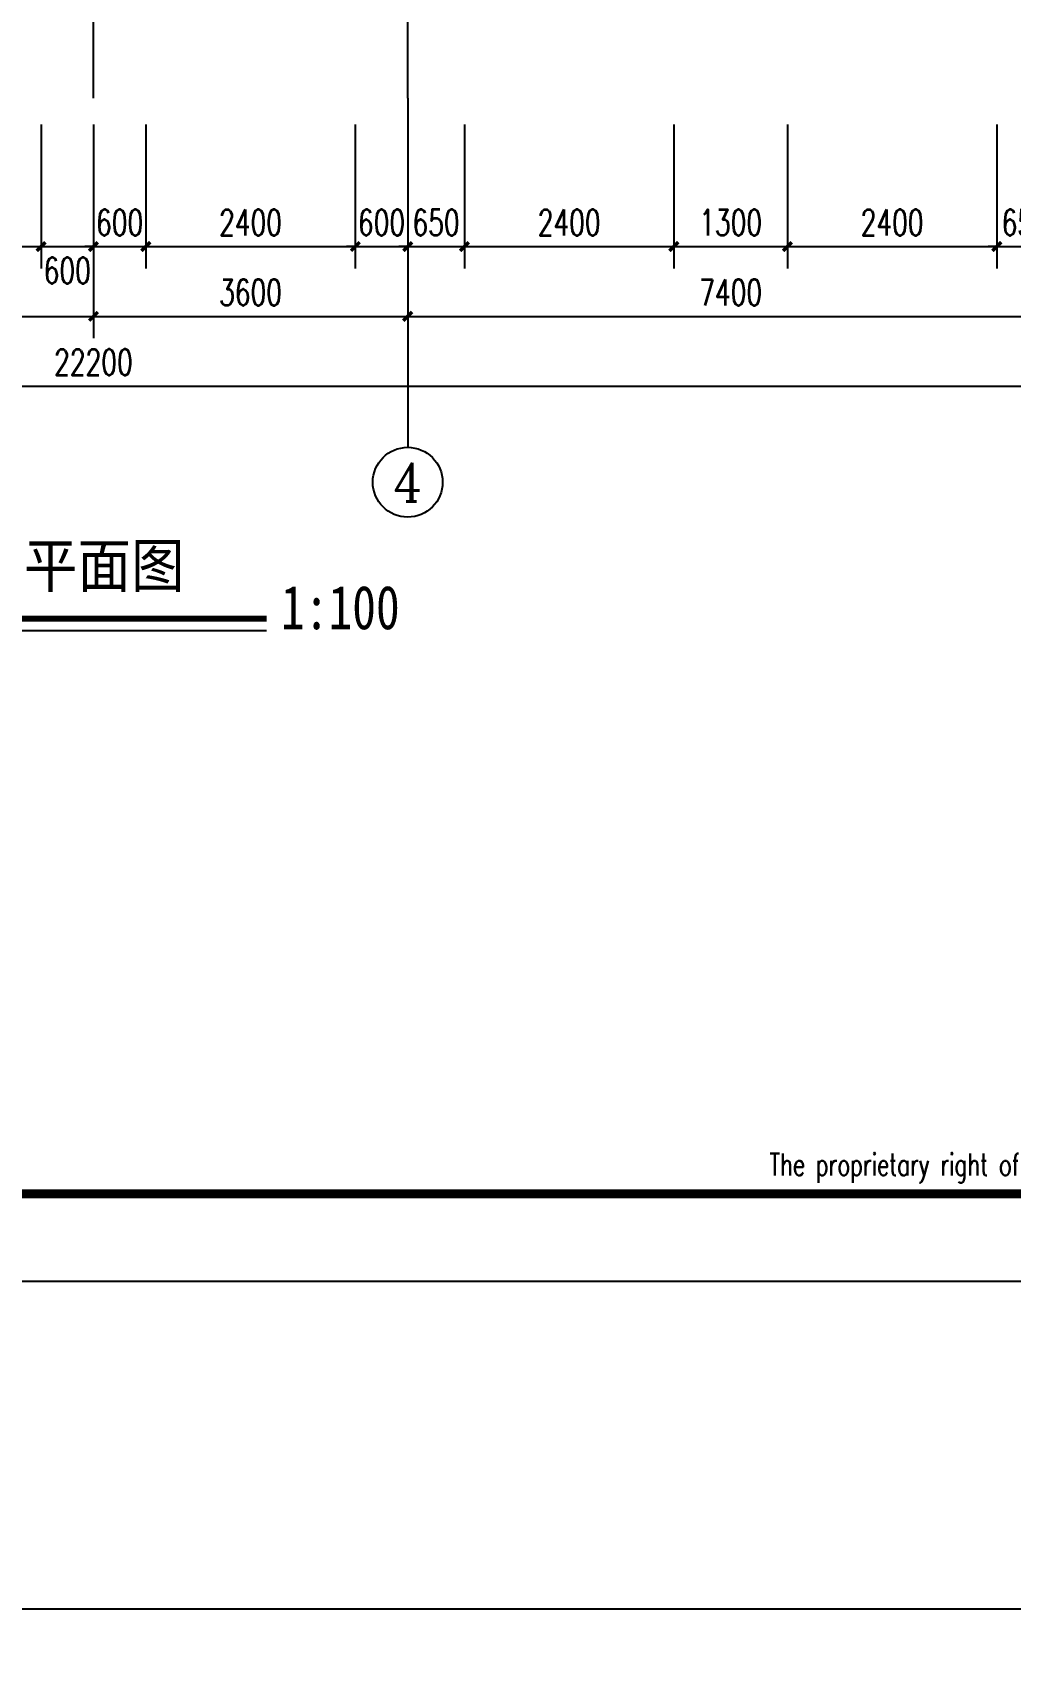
# Model space of a CAD drawing. Extents: x 5904849 to 6011887, y -826029 to -177002.
# Drawn here: x 5933714 to 5944921, y -501090 to -482547 of the extents above; entities that cross this region are included whole.
import ezdxf
from ezdxf.enums import TextEntityAlignment as Align

# ---------------------------------------------------------------- set-up
doc = ezdxf.new("R2010")
doc.units = 0
doc.header["$LTSCALE"] = 1000
doc.header["$MEASUREMENT"] = 0
doc.linetypes.add('DOTE', pattern=[2.42, 2, -0.2, 0.02, -0.2])
doc.layers.get('0').update_dxf_attribs({"linetype": 'CONTINUOUS'})
doc.layers.get('Defpoints').update_dxf_attribs({"linetype": 'CONTINUOUS'})
for name, color, linetype in [('AXIS', 3, 'CONTINUOUS'), ('AXIS_TEXT', 7, 'CONTINUOUS'), ('DOTE', 252, 'CONTINUOUS'), ('PUB_DIM', 3, 'CONTINUOUS'), ('PUB_TITLE', 4, 'CONTINUOUS'), ('图名', 15, 'CONTINUOUS')]:
    doc.layers.add(name, color=color, linetype=linetype)
doc.styles.add('_TCH_AXIS', font='COMPLEX', dxfattribs={"bigfont": 'GBCBIG'})
doc.styles.add('_TCH_DIM_T3', font='SIMPLEX', dxfattribs={"width": 0.705882, "bigfont": 'GBCBIG'})
doc.styles.add('COMPLEX', font='COMPLEX')
doc.styles.add('ECEC_TQ', font='txt_l.shx', dxfattribs={"bigfont": 'hztxt_l.shx'})
doc.styles.add('宋体', font='', dxfattribs={"width": 0.7})
doc.styles.get('宋体').set_extended_font_data('SimSun')
doc.dimstyles.new('_TCH_ARCH&&100', dxfattribs={"dimtxt": 297.5, "dimasz": 100, "dimexe": 250, "dimexo": 300, "dimgap": 126.25, "dimtad": 1, "dimdec": 0, "dimzin": 0, "dimdsep": 46, "dimtxsty": '_TCH_DIM_T3', "dimblk": 'ARCHTICK', "dimcen": 0.09, "dimclrt": 7, "dimazin": 2, "dimtfac": 1, "dimtdec": 0, "dimtix": 1, "dimtmove": 2, "dimatfit": 3, "dimfxl": 0, "dimtolj": 1, "dimtzin": 0, "dimarcsym": 0})

# ---------------------------------------------------------------- blocks, each defined once
blk = doc.blocks.new('_ArchTick')
at = {"color": 0, "linetype": 'ByBlock', "const_width": 0.4}
blk.add_lwpolyline([(-0.5, -0.5), (0.5, 0.5)], dxfattribs=at)
blk = doc.blocks.new('*D1059')
at = {"layer": 'Defpoints', "color": 0}
for p in [(5944764, -483301), (5945414, -483301), (5945414, -485001)]:
    blk.add_point(p, dxfattribs=at)
at = {"layer": 'PUB_DIM', "color": 0, "lineweight": -2}
for p, q in [((5944764, -483601), (5944764, -485251)), ((5945414, -483601), (5945414, -485251)), ((5944764, -485001), (5944664, -485001)), ((5944764, -485001), (5945414, -485001)), ((5945414, -485001), (5945514, -485001))]:
    blk.add_line(p, q, dxfattribs=at)
at = {"layer": 'PUB_DIM', "color": 0, "lineweight": -2, "xscale": 100, "yscale": 100, "zscale": 100}
blk.add_blockref('_ArchTick', (5944764, -485001), dxfattribs=at)
at = {"layer": 'PUB_DIM', "color": 0, "lineweight": -2, "xscale": 100, "yscale": 100, "zscale": 100, "rotation": 180}
blk.add_blockref('_ArchTick', (5945414, -485001), dxfattribs=at)
at = {"layer": 'PUB_DIM', "color": 7, "insert": (5945089, -484726), "char_height": 297.5, "attachment_point": 5, "style": '_TCH_DIM_T3'}
blk.add_mtext('\\A1;650', dxfattribs=at)
blk = doc.blocks.new('*D1060')
at = {"layer": 'Defpoints', "color": 0}
for p in [(5942364, -483301), (5944764, -483301), (5944764, -485001)]:
    blk.add_point(p, dxfattribs=at)
at = {"layer": 'PUB_DIM', "color": 0, "lineweight": -2}
for p, q in [((5942364, -483601), (5942364, -485251)), ((5944764, -483601), (5944764, -485251)), ((5942364, -485001), (5944764, -485001))]:
    blk.add_line(p, q, dxfattribs=at)
at = {"layer": 'PUB_DIM', "color": 0, "lineweight": -2, "xscale": 100, "yscale": 100, "zscale": 100, "rotation": 180}
blk.add_blockref('_ArchTick', (5942364, -485001), dxfattribs=at)
at = {"layer": 'PUB_DIM', "color": 0, "lineweight": -2, "xscale": 100, "yscale": 100, "zscale": 100}
blk.add_blockref('_ArchTick', (5944764, -485001), dxfattribs=at)
at = {"layer": 'PUB_DIM', "color": 7, "insert": (5943564, -484726), "char_height": 297.5, "attachment_point": 5, "style": '_TCH_DIM_T3'}
blk.add_mtext('\\A1;2400', dxfattribs=at)
blk = doc.blocks.new('*D1061')
at = {"layer": 'Defpoints', "color": 0}
for p in [(5941064, -483301), (5942364, -483301), (5942364, -485001)]:
    blk.add_point(p, dxfattribs=at)
at = {"layer": 'PUB_DIM', "color": 0, "lineweight": -2}
for p, q in [((5941064, -483601), (5941064, -485251)), ((5942364, -483601), (5942364, -485251)), ((5941064, -485001), (5942364, -485001))]:
    blk.add_line(p, q, dxfattribs=at)
at = {"layer": 'PUB_DIM', "color": 0, "lineweight": -2, "xscale": 100, "yscale": 100, "zscale": 100, "rotation": 180}
blk.add_blockref('_ArchTick', (5941064, -485001), dxfattribs=at)
at = {"layer": 'PUB_DIM', "color": 0, "lineweight": -2, "xscale": 100, "yscale": 100, "zscale": 100}
blk.add_blockref('_ArchTick', (5942364, -485001), dxfattribs=at)
at = {"layer": 'PUB_DIM', "color": 7, "insert": (5941714, -484726), "char_height": 297.5, "attachment_point": 5, "style": '_TCH_DIM_T3'}
blk.add_mtext('\\A1;1300', dxfattribs=at)
blk = doc.blocks.new('*D1062')
at = {"layer": 'Defpoints', "color": 0}
for p in [(5938664, -483301), (5941064, -483301), (5941064, -485001)]:
    blk.add_point(p, dxfattribs=at)
at = {"layer": 'PUB_DIM', "color": 0, "lineweight": -2}
for p, q in [((5938664, -483601), (5938664, -485251)), ((5941064, -483601), (5941064, -485251)), ((5938664, -485001), (5941064, -485001))]:
    blk.add_line(p, q, dxfattribs=at)
at = {"layer": 'PUB_DIM', "color": 0, "lineweight": -2, "xscale": 100, "yscale": 100, "zscale": 100, "rotation": 180}
blk.add_blockref('_ArchTick', (5938664, -485001), dxfattribs=at)
at = {"layer": 'PUB_DIM', "color": 0, "lineweight": -2, "xscale": 100, "yscale": 100, "zscale": 100}
blk.add_blockref('_ArchTick', (5941064, -485001), dxfattribs=at)
at = {"layer": 'PUB_DIM', "color": 7, "insert": (5939864, -484726), "char_height": 297.5, "attachment_point": 5, "style": '_TCH_DIM_T3'}
blk.add_mtext('\\A1;2400', dxfattribs=at)
blk = doc.blocks.new('*D1063')
at = {"layer": 'Defpoints', "color": 0}
for p in [(5938014, -483301), (5938664, -483301), (5938664, -485001)]:
    blk.add_point(p, dxfattribs=at)
at = {"layer": 'PUB_DIM', "color": 0, "lineweight": -2}
for p, q in [((5938014, -483601), (5938014, -485251)), ((5938664, -483601), (5938664, -485251)), ((5938014, -485001), (5937914, -485001)), ((5938014, -485001), (5938664, -485001)), ((5938664, -485001), (5938764, -485001))]:
    blk.add_line(p, q, dxfattribs=at)
at = {"layer": 'PUB_DIM', "color": 0, "lineweight": -2, "xscale": 100, "yscale": 100, "zscale": 100}
blk.add_blockref('_ArchTick', (5938014, -485001), dxfattribs=at)
at = {"layer": 'PUB_DIM', "color": 0, "lineweight": -2, "xscale": 100, "yscale": 100, "zscale": 100, "rotation": 180}
blk.add_blockref('_ArchTick', (5938664, -485001), dxfattribs=at)
at = {"layer": 'PUB_DIM', "color": 7, "insert": (5938339, -484726), "char_height": 297.5, "attachment_point": 5, "style": '_TCH_DIM_T3'}
blk.add_mtext('\\A1;650', dxfattribs=at)
blk = doc.blocks.new('*D1064')
at = {"layer": 'Defpoints', "color": 0}
for p in [(5937414, -483301), (5938014, -483301), (5938014, -485001)]:
    blk.add_point(p, dxfattribs=at)
at = {"layer": 'PUB_DIM', "color": 0, "lineweight": -2}
for p, q in [((5937414, -483601), (5937414, -485251)), ((5938014, -483601), (5938014, -485251)), ((5937414, -485001), (5937314, -485001)), ((5937414, -485001), (5938014, -485001)), ((5938014, -485001), (5938114, -485001))]:
    blk.add_line(p, q, dxfattribs=at)
at = {"layer": 'PUB_DIM', "color": 0, "lineweight": -2, "xscale": 100, "yscale": 100, "zscale": 100}
blk.add_blockref('_ArchTick', (5937414, -485001), dxfattribs=at)
at = {"layer": 'PUB_DIM', "color": 0, "lineweight": -2, "xscale": 100, "yscale": 100, "zscale": 100, "rotation": 180}
blk.add_blockref('_ArchTick', (5938014, -485001), dxfattribs=at)
at = {"layer": 'PUB_DIM', "color": 7, "insert": (5937714, -484726), "char_height": 297.5, "attachment_point": 5, "style": '_TCH_DIM_T3'}
blk.add_mtext('\\A1;600', dxfattribs=at)
blk = doc.blocks.new('*D1065')
at = {"layer": 'Defpoints', "color": 0}
for p in [(5935014, -483301), (5937414, -483301), (5937414, -485001)]:
    blk.add_point(p, dxfattribs=at)
at = {"layer": 'PUB_DIM', "color": 0, "lineweight": -2}
for p, q in [((5935014, -483601), (5935014, -485251)), ((5937414, -483601), (5937414, -485251)), ((5935014, -485001), (5937414, -485001))]:
    blk.add_line(p, q, dxfattribs=at)
at = {"layer": 'PUB_DIM', "color": 0, "lineweight": -2, "xscale": 100, "yscale": 100, "zscale": 100, "rotation": 180}
blk.add_blockref('_ArchTick', (5935014, -485001), dxfattribs=at)
at = {"layer": 'PUB_DIM', "color": 0, "lineweight": -2, "xscale": 100, "yscale": 100, "zscale": 100}
blk.add_blockref('_ArchTick', (5937414, -485001), dxfattribs=at)
at = {"layer": 'PUB_DIM', "color": 7, "insert": (5936214, -484726), "char_height": 297.5, "attachment_point": 5, "style": '_TCH_DIM_T3'}
blk.add_mtext('\\A1;2400', dxfattribs=at)
blk = doc.blocks.new('*D1066')
at = {"layer": 'Defpoints', "color": 0}
for p in [(5934414, -483301), (5935014, -483301), (5935014, -485001)]:
    blk.add_point(p, dxfattribs=at)
at = {"layer": 'PUB_DIM', "color": 0, "lineweight": -2}
for p, q in [((5934414, -483601), (5934414, -485251)), ((5935014, -483601), (5935014, -485251)), ((5934414, -485001), (5934314, -485001)), ((5934414, -485001), (5935014, -485001)), ((5935014, -485001), (5935114, -485001))]:
    blk.add_line(p, q, dxfattribs=at)
at = {"layer": 'PUB_DIM', "color": 0, "lineweight": -2, "xscale": 100, "yscale": 100, "zscale": 100}
blk.add_blockref('_ArchTick', (5934414, -485001), dxfattribs=at)
at = {"layer": 'PUB_DIM', "color": 0, "lineweight": -2, "xscale": 100, "yscale": 100, "zscale": 100, "rotation": 180}
blk.add_blockref('_ArchTick', (5935014, -485001), dxfattribs=at)
at = {"layer": 'PUB_DIM', "color": 7, "insert": (5934714, -484726), "char_height": 297.5, "attachment_point": 5, "style": '_TCH_DIM_T3'}
blk.add_mtext('\\A1;600', dxfattribs=at)
blk = doc.blocks.new('*D1067')
at = {"layer": 'Defpoints', "color": 0}
for p in [(5933814, -483301), (5934414, -483301), (5934414, -485001)]:
    blk.add_point(p, dxfattribs=at)
at = {"layer": 'PUB_DIM', "color": 0, "lineweight": -2}
for p, q in [((5933814, -483601), (5933814, -485251)), ((5934414, -483601), (5934414, -485251)), ((5933814, -485001), (5934414, -485001))]:
    blk.add_line(p, q, dxfattribs=at)
at = {"layer": 'PUB_DIM', "color": 0, "lineweight": -2, "xscale": 100, "yscale": 100, "zscale": 100, "rotation": 180}
blk.add_blockref('_ArchTick', (5933814, -485001), dxfattribs=at)
at = {"layer": 'PUB_DIM', "color": 0, "lineweight": -2, "xscale": 100, "yscale": 100, "zscale": 100}
blk.add_blockref('_ArchTick', (5934414, -485001), dxfattribs=at)
at = {"layer": 'PUB_DIM', "color": 7, "insert": (5934114, -485276), "char_height": 297.5, "attachment_point": 5, "style": '_TCH_DIM_T3'}
blk.add_mtext('\\A1;600', dxfattribs=at)
blk = doc.blocks.new('*D1068')
at = {"layer": 'Defpoints', "color": 0}
for p in [(5931414, -483301), (5933814, -483301), (5933814, -485001)]:
    blk.add_point(p, dxfattribs=at)
at = {"layer": 'PUB_DIM', "color": 0, "lineweight": -2}
for p, q in [((5931414, -483601), (5931414, -485251)), ((5933814, -483601), (5933814, -485251)), ((5931414, -485001), (5933814, -485001))]:
    blk.add_line(p, q, dxfattribs=at)
at = {"layer": 'PUB_DIM', "color": 0, "lineweight": -2, "xscale": 100, "yscale": 100, "zscale": 100, "rotation": 180}
blk.add_blockref('_ArchTick', (5931414, -485001), dxfattribs=at)
at = {"layer": 'PUB_DIM', "color": 0, "lineweight": -2, "xscale": 100, "yscale": 100, "zscale": 100}
blk.add_blockref('_ArchTick', (5933814, -485001), dxfattribs=at)
at = {"layer": 'PUB_DIM', "color": 7, "insert": (5932614, -484726), "char_height": 297.5, "attachment_point": 5, "style": '_TCH_DIM_T3'}
blk.add_mtext('\\A1;2400', dxfattribs=at)
blk = doc.blocks.new('*D1316')
at = {"layer": 'AXIS', "color": 0, "lineweight": -2}
for p, q in [((5930814, -483601), (5930814, -486051)), ((5934414, -483601), (5934414, -486051)), ((5930814, -485801), (5934414, -485801))]:
    blk.add_line(p, q, dxfattribs=at)
at = {"layer": 'Defpoints', "color": 0}
for p in [(5930814, -483301), (5934414, -483301), (5934414, -485801)]:
    blk.add_point(p, dxfattribs=at)
at = {"layer": 'AXIS', "color": 0, "lineweight": -2, "xscale": 100, "yscale": 100, "zscale": 100, "rotation": 180}
blk.add_blockref('_ArchTick', (5930814, -485801), dxfattribs=at)
at = {"layer": 'AXIS', "color": 0, "lineweight": -2, "xscale": 100, "yscale": 100, "zscale": 100}
blk.add_blockref('_ArchTick', (5934414, -485801), dxfattribs=at)
at = {"layer": 'AXIS', "color": 7, "insert": (5932614, -485526), "char_height": 297.5, "attachment_point": 5, "style": '_TCH_DIM_T3'}
blk.add_mtext('\\A1;3600', dxfattribs=at)
blk = doc.blocks.new('*D1317')
at = {"layer": 'AXIS', "color": 0, "lineweight": -2}
for p, q in [((5934414, -483601), (5934414, -486051)), ((5938014, -483601), (5938014, -486051)), ((5934414, -485801), (5938014, -485801))]:
    blk.add_line(p, q, dxfattribs=at)
at = {"layer": 'Defpoints', "color": 0}
for p in [(5934414, -483301), (5938014, -483301), (5938014, -485801)]:
    blk.add_point(p, dxfattribs=at)
at = {"layer": 'AXIS', "color": 0, "lineweight": -2, "xscale": 100, "yscale": 100, "zscale": 100, "rotation": 180}
blk.add_blockref('_ArchTick', (5934414, -485801), dxfattribs=at)
at = {"layer": 'AXIS', "color": 0, "lineweight": -2, "xscale": 100, "yscale": 100, "zscale": 100}
blk.add_blockref('_ArchTick', (5938014, -485801), dxfattribs=at)
at = {"layer": 'AXIS', "color": 7, "insert": (5936214, -485526), "char_height": 297.5, "attachment_point": 5, "style": '_TCH_DIM_T3'}
blk.add_mtext('\\A1;3600', dxfattribs=at)
blk = doc.blocks.new('*D1318')
at = {"layer": 'AXIS', "color": 0, "lineweight": -2}
for p, q in [((5938014, -483601), (5938014, -486051)), ((5945414, -483601), (5945414, -486051)), ((5938014, -485801), (5945414, -485801))]:
    blk.add_line(p, q, dxfattribs=at)
at = {"layer": 'Defpoints', "color": 0}
for p in [(5938014, -483301), (5945414, -483301), (5945414, -485801)]:
    blk.add_point(p, dxfattribs=at)
at = {"layer": 'AXIS', "color": 0, "lineweight": -2, "xscale": 100, "yscale": 100, "zscale": 100, "rotation": 180}
blk.add_blockref('_ArchTick', (5938014, -485801), dxfattribs=at)
at = {"layer": 'AXIS', "color": 0, "lineweight": -2, "xscale": 100, "yscale": 100, "zscale": 100}
blk.add_blockref('_ArchTick', (5945414, -485801), dxfattribs=at)
at = {"layer": 'AXIS', "color": 7, "insert": (5941714, -485526), "char_height": 297.5, "attachment_point": 5, "style": '_TCH_DIM_T3'}
blk.add_mtext('\\A1;7400', dxfattribs=at)
blk = doc.blocks.new('*D1319')
at = {"layer": 'AXIS', "color": 0, "lineweight": -2}
for p, q in [((5923314, -483601), (5923314, -486851)), ((5945514, -483601), (5945514, -486851)), ((5923314, -486601), (5945514, -486601))]:
    blk.add_line(p, q, dxfattribs=at)
at = {"layer": 'Defpoints', "color": 0}
for p in [(5923314, -483301), (5945514, -483301), (5945514, -486601)]:
    blk.add_point(p, dxfattribs=at)
at = {"layer": 'AXIS', "color": 0, "lineweight": -2, "xscale": 100, "yscale": 100, "zscale": 100, "rotation": 180}
blk.add_blockref('_ArchTick', (5923314, -486601), dxfattribs=at)
at = {"layer": 'AXIS', "color": 0, "lineweight": -2, "xscale": 100, "yscale": 100, "zscale": 100}
blk.add_blockref('_ArchTick', (5945514, -486601), dxfattribs=at)
at = {"layer": 'AXIS', "color": 7, "insert": (5934414, -486326), "char_height": 297.5, "attachment_point": 5, "style": '_TCH_DIM_T3'}
blk.add_mtext('\\A1;22200', dxfattribs=at)
blk = doc.blocks.new('_AXISO')
blk.add_circle((0, 0), 0.5)
at = {"layer": 'AXIS_TEXT', "style": 'COMPLEX', "width": 1.041667}
blk.add_attdef('A', text='', height=0.56, dxfattribs=at).set_placement((-0.25, -0.28), (0.25, -0.28), align=Align.FIT)

msp = doc.modelspace()

# ---------------------------------------------------------------- linework, layer by layer
at = {"layer": 'AXIS', "color": 0}
msp.add_line((5938014.3, -483301.4), (5938014.3, -487301.4), dxfattribs=at)
at = {"layer": 'DOTE', "linetype": 'DOTE'}
for p, q in [((5938014.3, -483301.4), (5938014.3, -463801.4)), ((5934414.3, -483301.4), (5934414.3, -475001.4))]:
    msp.add_line(p, q, dxfattribs=at)
at = {"layer": 'PUB_TITLE', "color": 4}
for points in [[(5904849.4, -496855.6), (5964249.4, -496855.6), (5964249.4, -454855.6), (5904849.4, -454855.6)], [(5904849.4, -542614.7), (5964249.4, -542614.7), (5964249.4, -500614.7), (5904849.4, -500614.7)]]:
    msp.add_lwpolyline(points, close=True, dxfattribs=at)
at = {"layer": 'PUB_TITLE', "color": 4, "const_width": 100}
msp.add_lwpolyline([(5907349.4, -495855.6), (5963249.4, -495855.6), (5963249.4, -455855.6), (5907349.4, -455855.6)], close=True, dxfattribs=at)
at = {"layer": '图名'}
msp.add_line((5931665.6, -489399), (5936398.3, -489399), dxfattribs=at)
at = {"layer": '图名', "const_width": 70}
msp.add_lwpolyline([(5931665.6, -489265.9), (5936398.3, -489265.9)], dxfattribs=at)

# ---------------------------------------------------------------- block references
at = {"layer": 'AXIS', "color": 0}
ref = msp.add_blockref('_AXISO', (5938014.3, -487701.4), dxfattribs=dict(at, xscale=800, yscale=800, zscale=800))
ref.add_attrib('A', '4', dxfattribs={"layer": 'AXIS_TEXT', "color": 0, "height": 445.4, "style": '_TCH_AXIS'}).set_placement((5937844.6, -487924.1), (5938184, -487924.1), align=Align.FIT)

# ---------------------------------------------------------------- texts
at = {"style": 'ECEC_TQ', "width": 0.72}
msp.add_text('The proprietary right of this document belongs to Anhui Huadong Chemical And Medical Engineering  Co.,Ltd.  and any replication or transfer to the 3rd. side is forbidden without its permission. ', height=250, dxfattribs=at).set_placement((5954249.4, -495555.6), align=Align.MIDDLE)
at = {"layer": '图名', "style": '宋体'}
for s, width, p in [('三层平面图', 0.9, (5932389.2, -488905.1)), ('1:100', 0.8, (5936562.1, -489385.9))]:
    msp.add_text(s, height=500, dxfattribs=dict(at, width=width)).set_placement(p)

# ---------------------------------------------------------------- dimensions: what is measured, and where the dimension line sits
at = {"layer": 'AXIS', "color": 0}
for p1, p2, distance, picture, middle in [((5923314.3, -483301.4), (5945514.3, -483301.4), -3300, '*D1319', (5934414.3, -486326.4)), ((5930814.3, -483301.4), (5934414.3, -483301.4), -2500, '*D1316', (5932614.3, -485526.4)), ((5934414.3, -483301.4), (5938014.3, -483301.4), -2500, '*D1317', (5936214.3, -485526.4)), ((5938014.3, -483301.4), (5945414.3, -483301.4), -2500, '*D1318', (5941714.3, -485526.4))]:
    dim = msp.add_aligned_dim(p1=p1, p2=p2, distance=distance, dimstyle='_TCH_ARCH&&100', dxfattribs=at)
    dim.commit()
    dim.dimension.update_dxf_attribs({"geometry": picture, "text_midpoint": middle})
at = {"layer": 'PUB_DIM', "color": 0}
for p1, p2, picture, middle in [((5931414.3, -483301.4), (5933814.3, -483301.4), '*D1068', (5932614.3, -484726.4)), ((5934414.3, -483301.4), (5935014.3, -483301.4), '*D1066', (5934714.3, -484726.4)), ((5935014.3, -483301.4), (5937414.3, -483301.4), '*D1065', (5936214.3, -484726.4)), ((5937414.3, -483301.4), (5938014.3, -483301.4), '*D1064', (5937714.3, -484726.4)), ((5938014.3, -483301.4), (5938664.3, -483301.4), '*D1063', (5938339.3, -484726.4)), ((5938664.3, -483301.4), (5941064.3, -483301.4), '*D1062', (5939864.3, -484726.4)), ((5941064.3, -483301.4), (5942364.3, -483301.4), '*D1061', (5941714.3, -484726.4)), ((5942364.3, -483301.4), (5944764.3, -483301.4), '*D1060', (5943564.3, -484726.4)), ((5944764.3, -483301.4), (5945414.3, -483301.4), '*D1059', (5945089.3, -484726.4))]:
    dim = msp.add_aligned_dim(p1=p1, p2=p2, distance=-1700, dimstyle='_TCH_ARCH&&100', dxfattribs=at)
    dim.commit()
    dim.dimension.update_dxf_attribs({"geometry": picture, "text_midpoint": middle})
dim = msp.add_linear_dim(base=(5934414.3, -485001.4), p1=(5933814.3, -483301.4), p2=(5934414.3, -483301.4), angle=0, dimstyle='_TCH_ARCH&&100', dxfattribs=at)
dim.commit()
dim.dimension.update_dxf_attribs({"geometry": '*D1067', "text_midpoint": (5934114.3, -485276.4), "dimtype": 129})

doc.saveas('drawing.dxf')
